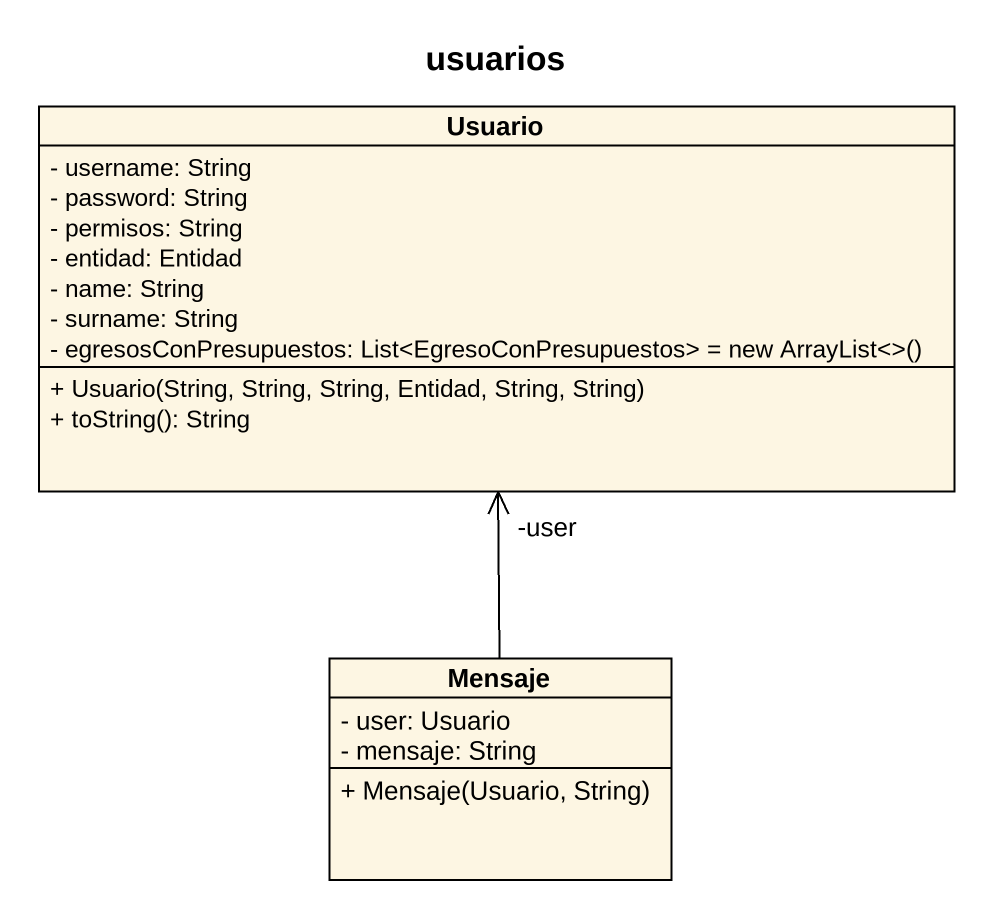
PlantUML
@startuml
title usuarios
hide circle
hide empty members
skinparam classAttributeIconSize 0
class Usuario {
  - username: String
  - password: String
  - permisos: String
  - entidad: Entidad
  - name: String
  - surname: String
  {field} - egresosConPresupuestos: List<EgresoConPresupuestos> = new ArrayList<>()
  + Usuario(String, String, String, Entidad, String, String)
  + toString(): String
}
class Mensaje {
  - user: Usuario
  - mensaje: String
  + Mensaje(Usuario, String)
}
Mensaje -up-> "-user" Usuario
@enduml
